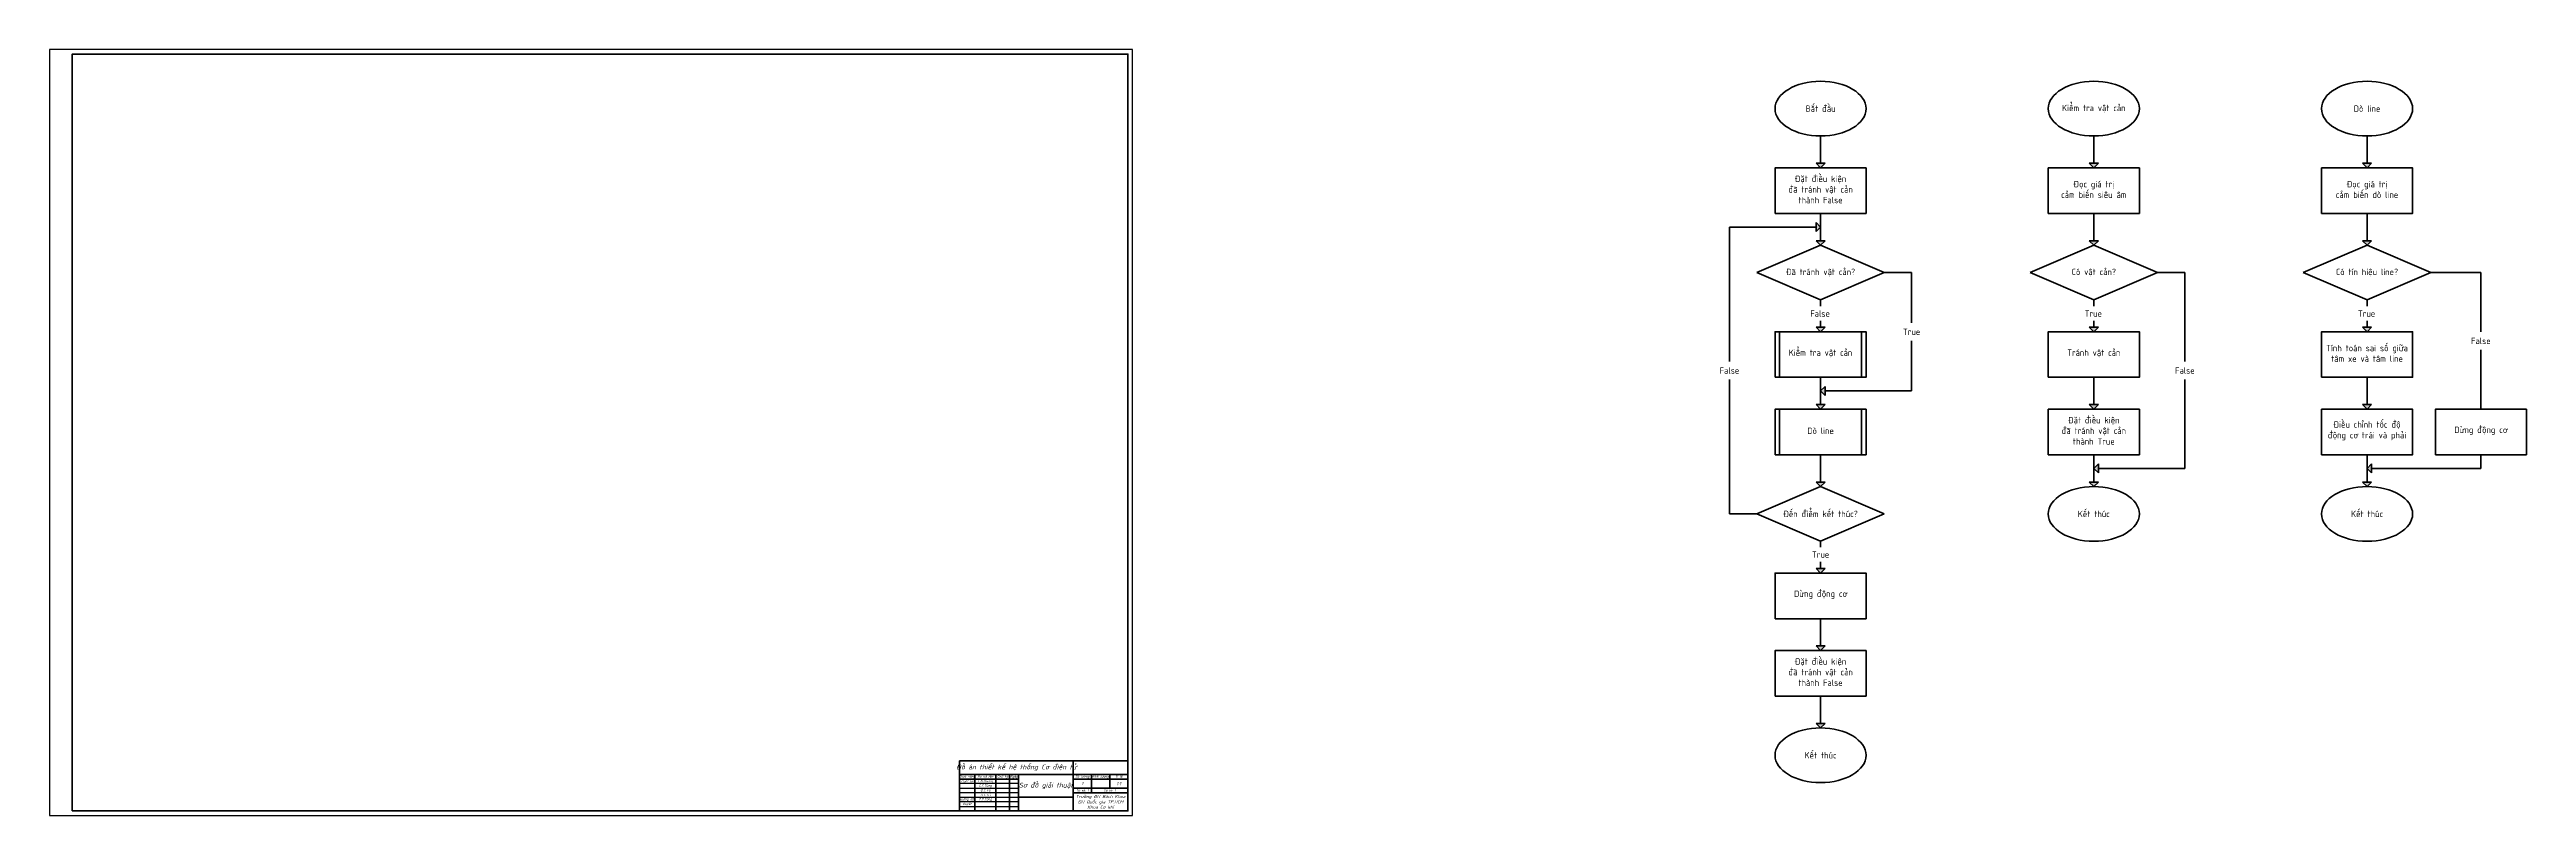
# Model space of a CAD drawing. Header units: millimetres. Extents: x 146 to 5820, y 110 to 951.
# Drawn here: x 3101 to 5820, y 110 to 951 of the extents above; entities that cross this region are included whole.
import ezdxf

# ---------------------------------------------------------------- set-up
doc = ezdxf.new("R2010")
doc.units = ezdxf.units.MM
doc.header["$LTSCALE"] = 0.25
for name, color, linetype, lineweight in [('AM_5', 3, 'Continuous', 25), ('Duong_dam', 7, 'Continuous', 50), ('Duong_manh', 7, 'Continuous', 25), ('Khung đậm', 2, 'Continuous', 70)]:
    doc.layers.add(name, color=color, linetype=linetype, lineweight=lineweight)
doc.styles.get("Standard").update_dxf_attribs({"font": ''})
doc.styles.add('style1', font='', dxfattribs={"height": 3.5})
doc.styles.get('Standard').set_extended_font_data('TCVN 7284')
doc.styles.get('style1').set_extended_font_data('TCVN 7284', italic=True)

msp = doc.modelspace()

# ---------------------------------------------------------------- hatches: boundary and pattern name
at = {"layer": 'Duong_dam'}
h = msp.add_hatch(color=256, dxfattribs=at)
h.dxf.hatch_style = 1
h.paths.add_polyline_path([(5040.3, 761.3), (5040.3, 756.3), (5040.3, 751.3), (5045.3, 756.3)])
h.paths.add_polyline_path([(5045.3, 741.3), (5040.3, 741.3), (5045.3, 736.3), (5050.3, 741.3)])
h.paths.add_polyline_path([(5045.3, 641.3), (5050.3, 646.3), (5045.3, 646.3), (5040.3, 646.3)])
h.paths.add_polyline_path([(5050.3, 571.3), (5050.3, 576.3), (5050.3, 581.3), (5045.3, 576.3)])
h.paths.add_polyline_path([(5050.3, 561.3), (5045.3, 561.3), (5040.3, 561.3), (5045.3, 556.3)])
h.paths.add_polyline_path([(5050.3, 476.3), (5045.3, 476.3), (5040.3, 476.3), (5045.3, 471.3)])
h.paths.add_polyline_path([(5045.3, 381.3), (5040.3, 381.3), (5045.3, 376.3), (5050.3, 381.3)])
h.paths.add_polyline_path([(5050.3, 296.3), (5045.3, 296.3), (5040.3, 296.3), (5045.3, 291.3)])
h.paths.add_polyline_path([(5045.3, 206.3), (5050.3, 211.3), (5045.3, 211.3), (5040.3, 211.3)])
h.paths.add_polyline_path([(5050.3, 826.3), (5045.3, 826.3), (5040.3, 826.3), (5045.3, 821.3)])
h.paths.add_polyline_path([(5340.3, 826.3), (5345.3, 821.3), (5350.3, 826.3), (5345.3, 826.3)])
h.paths.add_polyline_path([(5340.3, 741.3), (5345.3, 736.3), (5350.3, 741.3), (5345.3, 741.3)])
h.paths.add_polyline_path([(5340.3, 646.3), (5345.3, 641.3), (5350.3, 646.3), (5345.3, 646.3)])
h.paths.add_polyline_path([(5340.3, 561.3), (5345.3, 556.3), (5350.3, 561.3), (5345.3, 561.3)])
h.paths.add_polyline_path([(5350.3, 496.3), (5345.3, 491.3), (5350.3, 486.3), (5350.3, 491.3)])
h.paths.add_polyline_path([(5340.3, 476.3), (5345.3, 471.3), (5350.3, 476.3), (5345.3, 476.3)])
h.paths.add_polyline_path([(5640.3, 476.3), (5645.3, 471.3), (5650.3, 476.3), (5645.3, 476.3)])
h.paths.add_polyline_path([(5645.3, 491.3), (5650.3, 486.3), (5650.3, 491.3), (5650.3, 496.3)])
h.paths.add_polyline_path([(5640.3, 561.3), (5645.3, 556.3), (5650.3, 561.3), (5645.3, 561.3)])
h.paths.add_polyline_path([(5640.3, 646.3), (5645.3, 641.3), (5650.3, 646.3), (5645.3, 646.3)])
h.paths.add_polyline_path([(5640.3, 741.3), (5645.3, 736.3), (5650.3, 741.3), (5645.3, 741.3)])
h.paths.add_polyline_path([(5640.3, 826.3), (5645.3, 821.3), (5650.3, 826.3), (5645.3, 826.3)])

# ---------------------------------------------------------------- linework, layer by layer
msp.add_lwpolyline([(3100.8, 110.2), (4289.8, 110.2), (4289.8, 951.2), (3100.8, 951.2)], close=True)
at = {"layer": 'AM_5'}
for p, q in [((4164.8, 145.2), (4099.8, 145.2)), ((4099.8, 140.2), (4164.8, 140.2)), ((4164.8, 135.2), (4099.8, 135.2)), ((4099.8, 130.2), (4164.8, 130.2)), ((4164.8, 125.2), (4099.8, 125.2)), ((4099.8, 120.2), (4164.8, 120.2))]:
    msp.add_line(p, q, dxfattribs=at)
at = {"layer": 'Duong_dam'}
for p, q in [((5045.3, 826.3), (5045.3, 856.3)), ((5345.3, 826.3), (5345.3, 856.3)), ((5645.3, 826.3), (5645.3, 856.3)), ((5045.3, 826.3), (5040.3, 826.3)), ((5040.3, 826.3), (5045.3, 821.3)), ((5045.3, 826.3), (5050.3, 826.3)), ((5050.3, 826.3), (5045.3, 821.3)), ((5345.3, 826.3), (5340.3, 826.3)), ((5340.3, 826.3), (5345.3, 821.3)), ((5345.3, 826.3), (5350.3, 826.3)), ((5350.3, 826.3), (5345.3, 821.3)), ((5645.3, 826.3), (5640.3, 826.3)), ((5640.3, 826.3), (5645.3, 821.3)), ((5645.3, 826.3), (5650.3, 826.3)), ((5650.3, 826.3), (5645.3, 821.3)), ((5045.3, 741.3), (5045.3, 771.3)), ((5345.3, 741.3), (5345.3, 771.3)), ((5645.3, 741.3), (5645.3, 771.3)), ((4945.3, 756.3), (5040.3, 756.3)), ((4945.3, 608.8), (4945.3, 756.3)), ((4975.3, 706.3), (5045.3, 736.3)), ((5040.3, 756.3), (5040.3, 761.3)), ((5040.3, 761.3), (5045.3, 756.3)), ((5040.3, 756.3), (5040.3, 751.3)), ((5040.3, 751.3), (5045.3, 756.3)), ((5045.3, 741.3), (5040.3, 741.3)), ((5040.3, 741.3), (5045.3, 736.3)), ((5045.3, 741.3), (5050.3, 741.3)), ((5050.3, 741.3), (5045.3, 736.3)), ((5045.3, 736.3), (5115.3, 706.3)), ((5275.3, 706.3), (5345.3, 736.3)), ((5345.3, 741.3), (5340.3, 741.3)), ((5340.3, 741.3), (5345.3, 736.3)), ((5345.3, 741.3), (5350.3, 741.3)), ((5350.3, 741.3), (5345.3, 736.3)), ((5345.3, 736.3), (5415.3, 706.3)), ((5575.3, 706.3), (5645.3, 736.3)), ((5645.3, 741.3), (5640.3, 741.3)), ((5640.3, 741.3), (5645.3, 736.3)), ((5645.3, 741.3), (5650.3, 741.3)), ((5650.3, 741.3), (5645.3, 736.3)), ((5645.3, 736.3), (5715.3, 706.3)), ((5045.3, 676.3), (4975.3, 706.3)), ((5115.3, 706.3), (5045.3, 676.3)), ((5115.3, 706.3), (5145.3, 706.3)), ((5145.3, 706.3), (5145.3, 651.3)), ((5345.3, 676.3), (5275.3, 706.3)), ((5415.3, 706.3), (5345.3, 676.3)), ((5415.3, 706.3), (5445.3, 706.3)), ((5445.3, 706.3), (5445.3, 608.8)), ((5645.3, 676.3), (5575.3, 706.3)), ((5715.3, 706.3), (5645.3, 676.3)), ((5770.3, 706.3), (5715.3, 706.3)), ((5770.3, 641.3), (5770.3, 706.3)), ((5045.3, 671.3), (5045.3, 676.3)), ((5045.3, 671.3), (5045.3, 669.3)), ((5045.3, 651.3), (5045.3, 653.3)), ((5345.3, 671.3), (5345.3, 676.3)), ((5345.3, 671.3), (5345.3, 669.3)), ((5345.3, 651.3), (5345.3, 653.3)), ((5645.3, 671.3), (5645.3, 676.3)), ((5645.3, 671.3), (5645.3, 669.3)), ((5645.3, 651.3), (5645.3, 653.3)), ((5000.3, 641.3), (5000.3, 591.3)), ((5045.3, 646.3), (5040.3, 646.3)), ((5040.3, 646.3), (5045.3, 641.3)), ((5045.3, 646.3), (5045.3, 651.3)), ((5045.3, 646.3), (5050.3, 646.3)), ((5050.3, 646.3), (5045.3, 641.3)), ((5090.3, 641.3), (5090.3, 591.3)), ((5145.3, 631.3), (5145.3, 576.3)), ((5345.3, 646.3), (5340.3, 646.3)), ((5340.3, 646.3), (5345.3, 641.3)), ((5345.3, 646.3), (5345.3, 651.3)), ((5345.3, 646.3), (5350.3, 646.3)), ((5350.3, 646.3), (5345.3, 641.3)), ((5645.3, 646.3), (5640.3, 646.3)), ((5640.3, 646.3), (5645.3, 641.3)), ((5645.3, 646.3), (5645.3, 651.3)), ((5645.3, 646.3), (5650.3, 646.3)), ((5650.3, 646.3), (5645.3, 641.3)), ((5770.3, 556.3), (5770.3, 621.3)), ((4945.3, 441.3), (4945.3, 588.8)), ((5045.3, 561.3), (5045.3, 591.3)), ((5050.3, 581.3), (5045.3, 576.3)), ((5050.3, 571.3), (5045.3, 576.3)), ((5050.3, 576.3), (5050.3, 581.3)), ((5050.3, 576.3), (5050.3, 571.3)), ((5145.3, 576.3), (5050.3, 576.3)), ((5345.3, 561.3), (5345.3, 591.3)), ((5445.3, 588.8), (5445.3, 491.3)), ((5645.3, 561.3), (5645.3, 591.3)), ((5000.3, 556.3), (5000.3, 506.3)), ((5045.3, 561.3), (5040.3, 561.3)), ((5040.3, 561.3), (5045.3, 556.3)), ((5045.3, 561.3), (5050.3, 561.3)), ((5050.3, 561.3), (5045.3, 556.3)), ((5090.3, 556.3), (5090.3, 506.3)), ((5345.3, 561.3), (5340.3, 561.3)), ((5340.3, 561.3), (5345.3, 556.3)), ((5345.3, 561.3), (5350.3, 561.3)), ((5350.3, 561.3), (5345.3, 556.3)), ((5645.3, 561.3), (5640.3, 561.3)), ((5640.3, 561.3), (5645.3, 556.3)), ((5645.3, 561.3), (5650.3, 561.3)), ((5650.3, 561.3), (5645.3, 556.3)), ((5045.3, 476.3), (5045.3, 506.3)), ((5345.3, 476.3), (5345.3, 506.3)), ((5350.3, 496.3), (5345.3, 491.3)), ((5350.3, 486.3), (5345.3, 491.3)), ((5350.3, 491.3), (5350.3, 496.3)), ((5350.3, 491.3), (5350.3, 486.3)), ((5445.3, 491.3), (5350.3, 491.3)), ((5645.3, 476.3), (5645.3, 506.3)), ((5650.3, 496.3), (5645.3, 491.3)), ((5650.3, 486.3), (5645.3, 491.3)), ((5650.3, 491.3), (5650.3, 496.3)), ((5650.3, 491.3), (5650.3, 486.3)), ((5650.3, 491.3), (5770.3, 491.3)), ((5770.3, 491.3), (5770.3, 506.3)), ((4975.3, 441.3), (5045.3, 471.3)), ((5045.3, 476.3), (5040.3, 476.3)), ((5040.3, 476.3), (5045.3, 471.3)), ((5045.3, 476.3), (5050.3, 476.3)), ((5050.3, 476.3), (5045.3, 471.3)), ((5045.3, 471.3), (5115.3, 441.3)), ((5345.3, 476.3), (5340.3, 476.3)), ((5340.3, 476.3), (5345.3, 471.3)), ((5345.3, 476.3), (5350.3, 476.3)), ((5350.3, 476.3), (5345.3, 471.3)), ((5645.3, 476.3), (5640.3, 476.3)), ((5640.3, 476.3), (5645.3, 471.3)), ((5645.3, 476.3), (5650.3, 476.3)), ((5650.3, 476.3), (5645.3, 471.3)), ((4975.3, 441.3), (4945.3, 441.3)), ((5045.3, 411.3), (4975.3, 441.3)), ((5115.3, 441.3), (5045.3, 411.3)), ((5045.3, 406.8), (5045.3, 411.3)), ((5045.3, 381.3), (5040.3, 381.3)), ((5040.3, 381.3), (5045.3, 376.3)), ((5045.3, 406.8), (5045.3, 404.8)), ((5045.3, 386.8), (5045.3, 388.8)), ((5045.3, 381.3), (5045.3, 386.8)), ((5045.3, 381.3), (5050.3, 381.3)), ((5050.3, 381.3), (5045.3, 376.3)), ((5045.3, 296.3), (5045.3, 326.3)), ((5045.3, 296.3), (5040.3, 296.3)), ((5040.3, 296.3), (5045.3, 291.3)), ((5045.3, 296.3), (5050.3, 296.3)), ((5050.3, 296.3), (5045.3, 291.3)), ((5045.3, 211.3), (5045.3, 241.3)), ((5045.3, 211.3), (5040.3, 211.3)), ((5040.3, 211.3), (5045.3, 206.3)), ((5045.3, 211.3), (5050.3, 211.3)), ((5050.3, 211.3), (5045.3, 206.3)), ((4099.8, 170.2), (4284.8, 170.2)), ((4099.8, 170.2), (4099.8, 154.5)), ((4114.8, 170.2), (4144.8, 170.2)), ((4204.8, 170.2), (4234.8, 170.2)), ((4204.8, 170.2), (4214.8, 170.2)), ((4224.8, 155.2), (4224.8, 170.2)), ((4099.8, 115.2), (4099.8, 155.2)), ((4099.8, 155.2), (4284.8, 155.2)), ((4099.8, 155.2), (4099.8, 150.2)), ((4099.8, 155.2), (4116.8, 155.2)), ((4099.8, 150.2), (4164.8, 150.2)), ((4116.8, 155.2), (4116.8, 115.2)), ((4139.8, 115.2), (4139.8, 155.2)), ((4139.8, 155.2), (4154.8, 155.2)), ((4154.8, 155.2), (4154.8, 115.2)), ((4224.8, 155.2), (4164.8, 155.2)), ((4164.8, 155.2), (4164.8, 115.2)), ((4224.8, 135.2), (4224.8, 155.2)), ((4224.8, 155.2), (4224.8, 115.2)), ((4284.8, 150.2), (4224.8, 150.2)), ((4224.8, 150.2), (4224.8, 140.2)), ((4224.8, 140.2), (4284.8, 140.2)), ((4244.8, 135.2), (4244.8, 155.2)), ((4244.8, 155.2), (4264.8, 155.2)), ((4264.8, 155.2), (4264.8, 140.2)), ((4284.8, 155.2), (4284.8, 150.2)), ((4284.8, 115.2), (4099.8, 115.2)), ((4116.8, 115.2), (4139.8, 115.2)), ((4164.8, 115.2), (4164.8, 130.2)), ((4164.8, 130.2), (4224.8, 130.2)), ((4284.8, 135.2), (4224.8, 135.2)), ((4224.8, 115.2), (4224.8, 135.2)), ((4224.8, 135.2), (4244.8, 135.2)), ((4284.8, 115.2), (4284.8, 135.2))]:
    msp.add_line(p, q, dxfattribs=at)
for points in [[(4995.3, 771.3), (5095.3, 771.3), (5095.3, 821.3), (4995.3, 821.3)], [(5295.3, 771.3), (5395.3, 771.3), (5395.3, 821.3), (5295.3, 821.3)], [(5595.3, 771.3), (5695.3, 771.3), (5695.3, 821.3), (5595.3, 821.3)], [(4995.3, 591.3), (5095.3, 591.3), (5095.3, 641.3), (4995.3, 641.3)], [(5295.3, 591.3), (5395.3, 591.3), (5395.3, 641.3), (5295.3, 641.3)], [(5595.3, 591.3), (5695.3, 591.3), (5695.3, 641.3), (5595.3, 641.3)], [(4995.3, 506.3), (5095.3, 506.3), (5095.3, 556.3), (4995.3, 556.3)], [(5295.3, 506.3), (5395.3, 506.3), (5395.3, 556.3), (5295.3, 556.3)], [(5595.3, 506.3), (5695.3, 506.3), (5695.3, 556.3), (5595.3, 556.3)], [(5720.3, 506.3), (5820.3, 506.3), (5820.3, 556.3), (5720.3, 556.3)], [(4995.3, 326.3), (5095.3, 326.3), (5095.3, 376.3), (4995.3, 376.3)], [(4995.3, 241.3), (5095.3, 241.3), (5095.3, 291.3), (4995.3, 291.3)]]:
    msp.add_lwpolyline(points, close=True, dxfattribs=at)
for centre in [(5045.3, 886.3), (5345.3, 886.3), (5645.3, 886.3), (5345.3, 441.3), (5645.3, 441.3), (5045.3, 176.3)]:
    msp.add_ellipse(centre, major_axis=(-50, 0), ratio=0.6, dxfattribs=at)
at = {"layer": 'Duong_manh'}
for p, q in [((4099.8, 145.2), (4099.8, 140.2)), ((4164.8, 150.2), (4164.8, 145.2)), ((4164.8, 140.2), (4164.8, 135.2)), ((4099.8, 135.2), (4099.8, 130.2)), ((4099.8, 125.2), (4099.8, 120.2)), ((4284.8, 115.2), (4099.8, 115.2)), ((4164.8, 130.2), (4164.8, 125.2))]:
    msp.add_line(p, q, dxfattribs=at)
at = {"layer": 'Khung đậm'}
msp.add_lwpolyline([(3125.8, 115.2), (4284.8, 115.2), (4284.8, 946.2), (3125.8, 946.2)], close=True, dxfattribs=at)

# ---------------------------------------------------------------- texts
at = {"layer": 'Duong_dam', "char_height": 7, "attachment_point": 5}
for s, width, heights, insert in [('\\pxqc;{\\C2;Bắt đầu}', 65.983, [0], (5045.3, 886.3)), ('\\pxqc;{\\C2;Kiểm tra vật cản}', 83.437, [16.9], (5345.3, 886.3)), ('\\pxqc;{\\C2;Dò line}', 83.437, [16.9], (5645.3, 886.3)), ('\\pxqc;{\\C2;Đặt điều kiện \\Pđã tránh vật cản thành False}', 90.948, [48.1], (5045.3, 797.6)), ('\\pxqc;{\\C2;Đọc giá trị \\Pcảm biến siêu âm}', 100, [0], (5345.3, 797.6)), ('\\pxqc;{\\C2;Đọc giá trị \\Pcảm biến dò line}', 100, [0], (5645.3, 797.6)), ('\\pxqc;{\\C2;Đã tránh vật cản?}', 100, [0], (5045.3, 706.3)), ('\\pxqc;{\\C2;Có vật cản?}', 100, [0], (5345.3, 706.3)), ('\\pxqc;{\\C2;Có tín hiệu line?}', 100, [0], (5645.3, 706.3)), ('\\pxqc;{\\C2;False}', 40, [0], (5044.8, 661.3)), ('\\pxqc;{\\C2;True}', 40, [0], (5344.8, 661.3)), ('\\pxqc;{\\C2;True}', 40, [0], (5644.8, 661.3)), ('\\pxqc;{\\C2;True}', 40, [0], (5145.3, 641.3)), ('\\pxqc;{\\C2;Tính toán sai số giữa tâm xe và tâm line}', 100, [0], (5645.3, 617.6)), ('\\pxqc;{\\C2;False}', 40, [0], (5770.3, 631.3)), ('\\pxqc;{\\C2;False}', 40, [0], (4945.3, 598.8)), ('\\pxqc;{\\C2;Kiểm tra vật cản}', 100, [0], (5045.3, 617.6)), ('\\pxqc;{\\C2;Tránh vật cản}', 100, [0], (5345.3, 617.6)), ('\\pxqc;{\\C2;False}', 40, [0], (5445.3, 598.8)), ('\\pxqc;{\\C2;Đặt điều kiện \\Pđã tránh vật cản thành True}', 90.948, [48.1], (5345.3, 532.6)), ('\\pxqc;{\\C2;Điều chỉnh tốc độ động cơ trái và phải}', 90.948, [48.1], (5645.3, 532.6)), ('\\pxqc;{\\C2;Dò line}', 100, [0], (5045.3, 532.6)), ('\\pxqc;{\\C2;Dừng động cơ}', 90.948, [48.1], (5770.3, 532.6)), ('\\pxqc;{\\C2;Đến điểm kết thúc?}', 100, [0], (5045.3, 441.3)), ('\\pxqc;{\\C2;Kết thúc}', 65.983, [0], (5345.3, 441.3)), ('\\pxqc;{\\C2;Kết thúc}', 65.983, [0], (5645.3, 441.3)), ('\\pxqc;{\\C2;True}', 40, [0], (5045.3, 396.8)), ('\\pxqc;{\\C2;Dừng động cơ}', 100, [0], (5045.3, 352.6)), ('\\pxqc;{\\C2;Đặt điều kiện \\Pđã tránh vật cản thành False}', 93.029, [38.2], (5045.3, 267.6)), ('\\pxqc;{\\C2;Kết thúc}', 65.983, [0], (5045.3, 176.3))]:
    msp.add_mtext_dynamic_manual_height_columns(s, width=width, gutter_width=12.5, heights=heights, dxfattribs=dict(at, insert=insert))
at = {"layer": 'Duong_dam', "attachment_point": 5, "style": 'style1'}
for s, width, gutter_width, insert, char_height in [('{\\C2;Đồ án thiết kế hệ thống Cơ điện tử}', 125, 17.5, (4162.3, 162.7), 5.25), ('{\\C2;Chức năng}', 17, 17.5, (4108.3, 152.7), 2.5), ('{\\C2;Thiết kế}', 17, 17.5, (4108.3, 147.7), 2.5), ('{\\C2;Họ và tên}', 23, 17.5, (4128.3, 152.7), 2.5), ('{\\C2;C.N.Quang}', 23, 17.5, (4128.3, 147.7), 2.5), ('{\\C2;C.T.Tùng}', 23, 17.5, (4128.3, 142.7), 2.5), ('{\\C2;Đ.T.Vũ}', 23, 17.5, (4128.3, 137.7), 2.5), ('{\\C2;Chữ ký}', 15, 17.5, (4147.3, 152.7), 2.5), ('{\\C2;Ngày}', 10, 17.5, (4159.8, 152.7), 2.5), ('{\\C2;Sơ đồ giải thuật}', 60, 17.5, (4194.8, 142.7), 5.25), ('{\\C2;Số lượng}', 20, 17.5, (4234.8, 152.7), 2.5), ('{\\C2;Tờ số: 1}', 20, 17.5, (4234.8, 137.7), 2.5), ('{\\C2;1}', 20, 12.5, (4234.8, 145.2), 3.5), ('{\\C2;Khối lượng}', 20, 17.5, (4254.8, 152.7), 2.5), ('{\\C2;Số tờ: 1}', 40, 17.5, (4264.8, 137.7), 2.5), ('{\\C2;Tỉ lệ}', 20, 17.5, (4274.8, 152.7), 2.5), ('{\\C2;1:1}', 20, 12.5, (4274.8, 145.2), 3.5), ('{\\C2;Hướng dẫn}', 17, 17.5, (4108.3, 127.7), 2.5), ('{\\C2;Duyệt}', 17, 17.5, (4108.3, 122.7), 2.5), ('{\\C2;P.P.Tùng}', 23, 17.5, (4128.3, 127.7), 2.5), ('{\\C2;Đ.T.Trí}', 23, 17.5, (4128.3, 132.7), 2.5), ('{\\C2;Trường ĐH Bách Khoa\\PĐH Quốc gia TP.HCM\\PKhoa Cơ khí}', 60, 17.5, (4254.8, 125.2), 3.5)]:
    msp.add_mtext_dynamic_manual_height_columns(s, width=width, gutter_width=gutter_width, heights=[0], dxfattribs=dict(at, insert=insert, char_height=char_height))

doc.saveas('drawing.dxf')
